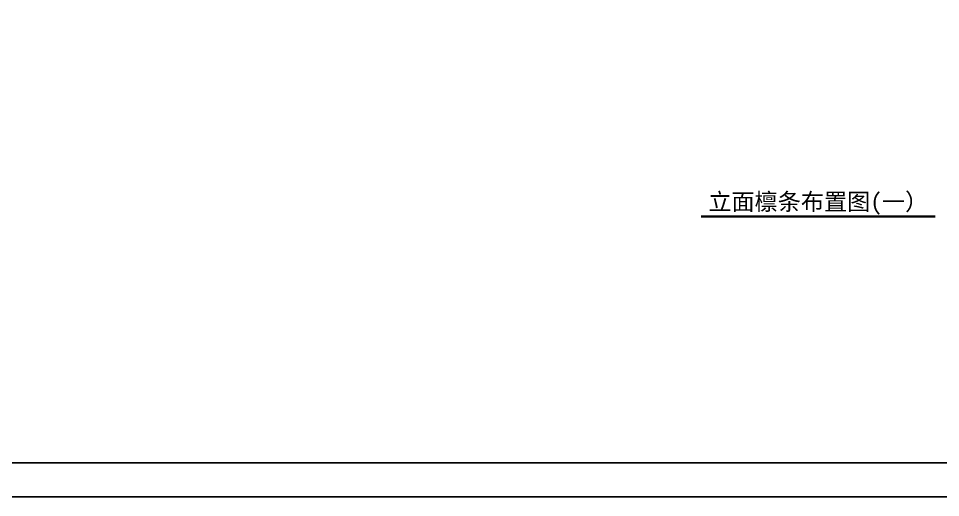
# Model space of a CAD drawing. Extents: x -2072575 to 87763, y -155913 to 742026.
# Drawn here: x -2038790 to -1984468, y 472207 to 500408 of the extents above; entities that cross this region are included whole.
import ezdxf
from ezdxf.enums import TextEntityAlignment as Align

# ---------------------------------------------------------------- set-up
doc = ezdxf.new("R2010")
doc.units = 0
doc.header["$LTSCALE"] = 1000
doc.layers.get('Defpoints').update_dxf_attribs({"color": 210})
doc.layers.add('0-cxFrame', color=155, linetype='Continuous')
doc.layers.add('3符号', color=3, linetype='Continuous')
doc.layers.add('0-cxText', color=131, linetype='Continuous', lineweight=25)
doc.styles.add('cx_tuming', font='simhei.ttf')
doc.styles.add('cx_tuqian1', font='')
doc.styles.add('中南符号', font='simhei.ttf')
doc.styles.add('黑体', font='simhei.ttf', dxfattribs={"height": 12})
doc.styles.get('cx_tuqian1').set_extended_font_data('SimSun')

# ---------------------------------------------------------------- blocks, each defined once
blk = doc.blocks.new('TK22.A1 L(Dragon)')
at = {"layer": '0-cxFrame', "color": 7, "const_width": 0.5}
blk.add_lwpolyline([(0, 0), (-841, 0), (-841, 594), (0, 594)], close=True, dxfattribs=at)
at = {"layer": '0-cxFrame', "const_width": 0.5}
blk.add_lwpolyline([(-80, 10), (-821, 10), (-821, 584), (-80, 584)], close=True, dxfattribs=at)
at = {"style": '黑体', "flags": 4}
blk.add_attdef('图幅', text='', height=3.3, dxfattribs=at).set_placement((-40, 3), align=Align.RIGHT)
at = {"layer": '0-cxText', "flags": 4}
for tag, height, style, p in [('建设单位', 3.5, 'cx_tuming', (-45, 240)), ('项目名称', 3.5, 'cx_tuming', (-45, 210)), ('子项名称', 3.5, 'cx_tuming', (-45, 180)), ('工程编号', 3.3, 'cx_tuqian1', (-35, 165)), ('图名1', 3.5, 'cx_tuming', (-45, 87)), ('图名2', 3.5, 'cx_tuming', (-45, 79)), ('图名3', 3.5, 'cx_tuming', (-45, 71)), ('出图日期', 3.3, 'cx_tuqian1', (-39, 60)), ('专业', 3.3, 'cx_tuqian1', (-55, 52)), ('图号', 3.3, 'cx_tuqian1', (-55, 44)), ('版次', 3.3, 'cx_tuqian1', (-20, 44))]:
    blk.add_attdef(tag, text='', height=height, dxfattribs=dict(at, style=style)).set_placement(p, align=Align.MIDDLE)
at = {"layer": 'Defpoints', "color": 6, "flags": 4}
for tag, height, style, p in [('tufu', 3.3, '黑体', (-12, 12)), ('dwfname', 4, 'cx_tuqian1', (-80, 3))]:
    blk.add_attdef(tag, text='', height=height, dxfattribs=dict(at, style=style)).set_placement(p, align=Align.RIGHT)
blk = doc.blocks.new('*U2763')
at = {"const_width": 0.7}
blk.add_lwpolyline([(-34.53, 0), (34.53, 0)], dxfattribs=at)
at = {"color": 0, "style": '中南符号', "flags": 8}
blk.add_attdef('图名', text='', height=5, dxfattribs=at).set_placement((0, 1.85), align=Align.CENTER)
blk.add_attdef('比例', (37.33, 1.85), '', height=4, dxfattribs=at)

msp = doc.modelspace()

# ---------------------------------------------------------------- block references
at = {"layer": '0-cxFrame', "xscale": 200, "yscale": 200, "zscale": 200}
msp.add_blockref('TK22.A1 L(Dragon)', (-1904324.8, 472257.2), dxfattribs=at)
at = {"layer": '3符号', "color": 7}
ref = msp.add_blockref('*U2763', (-1991673.4, 488753.1), dxfattribs=dict(at, xscale=200, yscale=200, zscale=200))
ref.add_attrib('图名', '立面檩条布置图(一）', dxfattribs={"layer": '0', "color": 0, "height": 1000, "style": '中南符号'}).set_placement((-1991673.4, 489122.5), align=Align.CENTER)

doc.saveas('drawing.dxf')
